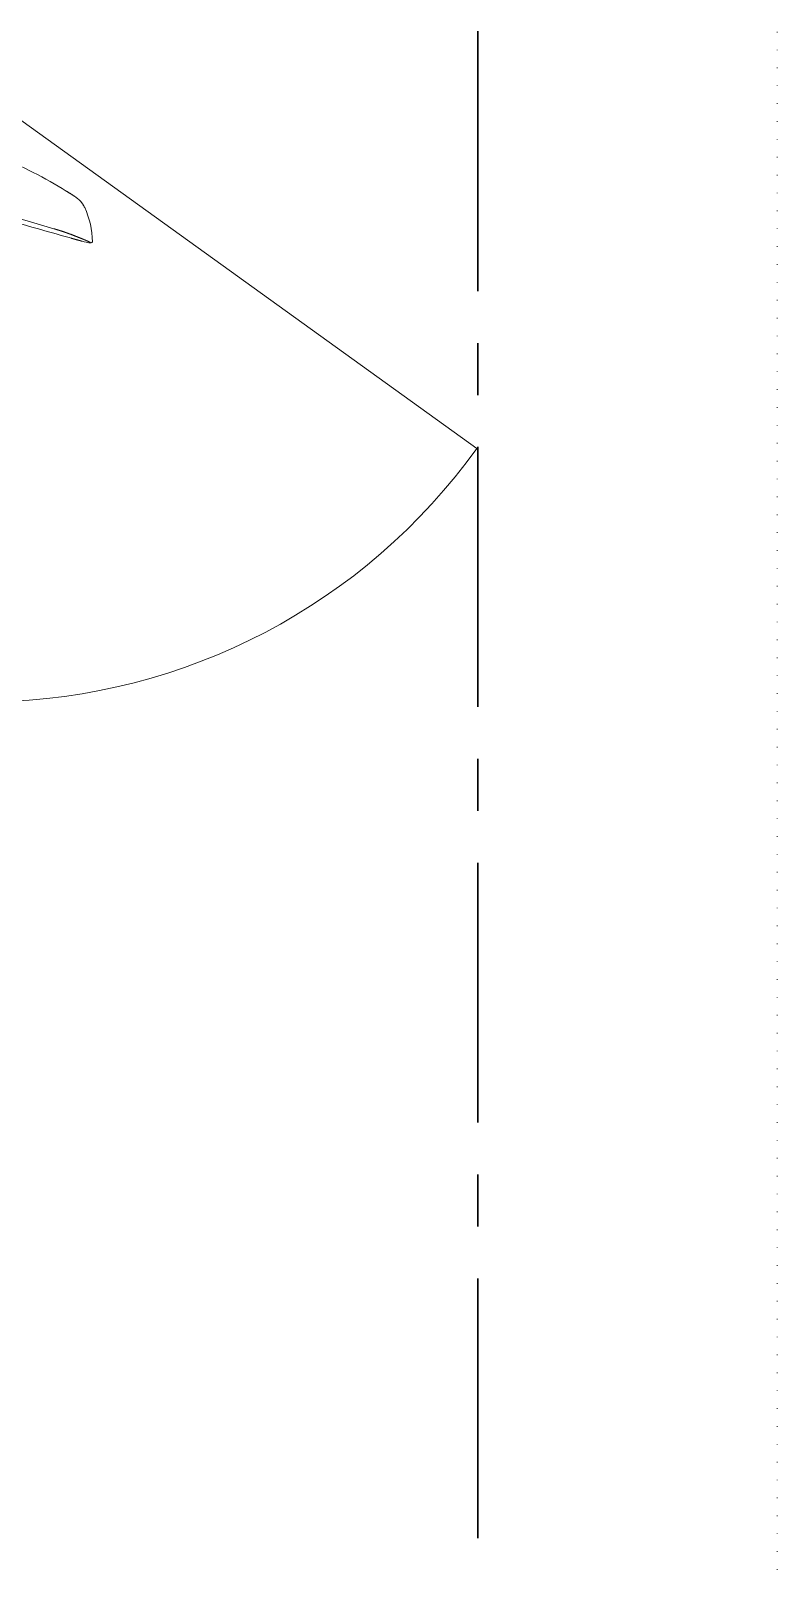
# Model space of a CAD drawing. Extents: x -2365 to 41970, y -230 to 8114.
# Drawn here: x 18346.1 to 18480.8, y 1198 to 1475.2 of the extents above; entities that cross this region are included whole.
import ezdxf

# ---------------------------------------------------------------- set-up
doc = ezdxf.new("R2010")
doc.units = 0
doc.header["$LTSCALE"] = 25
doc.linetypes.add('CENTER', pattern=[2, 1.25, -0.25, 0.25, -0.25])
doc.linetypes.add('DOT2', pattern=[0.125, 0, -0.125])
doc.layers.get('0').update_dxf_attribs({"color": 9, "lineweight": 9})
for name, color, linetype, lineweight in [('04', 9, 'Continuous', 9), ('20', 9, 'DOT2', 9), ('E-KABLO', 7, 'Continuous', 30)]:
    doc.layers.add(name, color=color, linetype=linetype, lineweight=lineweight)

# ---------------------------------------------------------------- blocks, each defined once
blk = doc.blocks.new('p-araba-polo')
blk.add_line((1.2434, -0.7769), (1.8845, -1.6687))
at = {"flags": 128}
blk.add_lwpolyline([(1.5137, -0.9707), (1.5136, -0.9695), (1.5134, -0.9681)], dxfattribs=at)
blk.add_arc((1.2434, -0.7769), 1.0984, 305.7081, 359.024)
for points, degree in [([(1.3581, -0.8058), (1.3759, -0.8479), (1.3959, -0.8891), (1.4202, -0.9276)], 3), ([(1.4882, -0.9052), (1.4785, -0.8731), (1.4689, -0.8405), (1.4597, -0.8079)], 3), ([(1.5054, -0.937), (1.4952, -0.9003), (1.4846, -0.8634), (1.474, -0.8265)], 3), ([(1.4882, -0.9052), (1.4901, -0.9113), (1.4914, -0.9158), (1.4931, -0.9211), (1.495, -0.9267), (1.4964, -0.9304), (1.4978, -0.9343), (1.4991, -0.9376)], 7), ([(1.4882, -0.9052), (1.4882, -0.9052), (1.4882, -0.9052), (1.4882, -0.9052)], 3), ([(1.4882, -0.9052), (1.4882, -0.9052), (1.4882, -0.9052), (1.4882, -0.9052)], 3), ([(1.4496, -0.9605), (1.4386, -0.9555), (1.4345, -0.9495), (1.4302, -0.9441), (1.4257, -0.9363), (1.4202, -0.9276)], 5), ([(1.4202, -0.9276), (1.4202, -0.9277), (1.4203, -0.9277), (1.4203, -0.9278)], 3), ([(1.4203, -0.9278), (1.4203, -0.9278), (1.4202, -0.9277), (1.4202, -0.9277), (1.4202, -0.9277), (1.4202, -0.9276)], 5), ([(1.4295, -0.9406), (1.4295, -0.9407), (1.4296, -0.9408), (1.4297, -0.9409)], 3), ([(1.4296, -0.9409), (1.4296, -0.9408), (1.4295, -0.9407), (1.4295, -0.9406)], 3), ([(1.4991, -0.9376), (1.499, -0.9371), (1.4986, -0.9368), (1.4981, -0.9366)], 3), ([(1.4984, -0.9396), (1.4984, -0.9396), (1.4984, -0.9396), (1.4984, -0.9396), (1.4984, -0.9396), (1.4984, -0.9396)], 5), ([(1.4988, -0.937), (1.4989, -0.9372), (1.499, -0.9374), (1.4991, -0.9376)], 3), ([(1.5119, -0.9689), (1.5104, -0.9659), (1.5088, -0.9621), (1.5069, -0.9576), (1.505, -0.9529), (1.5031, -0.948), (1.5011, -0.9429), (1.4991, -0.9376)], 7), ([(1.5054, -0.9369), (1.5055, -0.937), (1.5053, -0.9371), (1.5048, -0.9369)], 3), ([(1.5108, -0.9561), (1.5101, -0.9537), (1.5094, -0.9511), (1.5087, -0.9484), (1.5079, -0.9456), (1.5071, -0.9428), (1.5063, -0.9399), (1.5054, -0.9369)], 7), ([(1.45, -0.961), (1.4499, -0.9609), (1.4497, -0.9608), (1.4496, -0.9605)], 3), ([(1.4496, -0.9605), (1.4497, -0.9607), (1.4498, -0.9608), (1.4498, -0.9609), (1.4499, -0.9609), (1.45, -0.961)], 5), ([(1.4499, -0.9609), (1.4693, -0.9696), (1.4905, -0.9751), (1.5118, -0.9747)], 3), ([(1.5134, -0.9681), (1.5131, -0.9657), (1.5123, -0.9616), (1.5108, -0.9563)], 3), ([(1.5119, -0.9689), (1.5119, -0.9689), (1.5119, -0.9689), (1.512, -0.9689), (1.512, -0.9689), (1.512, -0.9689)], 5), ([(1.512, -0.9689), (1.512, -0.9689), (1.512, -0.9689), (1.512, -0.9689), (1.5119, -0.9689), (1.5119, -0.9689), (1.5119, -0.9689), (1.5119, -0.9689)], 7), ([(1.5126, -0.9702), (1.5125, -0.97), (1.5124, -0.9698), (1.5123, -0.9697), (1.5122, -0.9695), (1.5121, -0.9693), (1.5121, -0.9691), (1.512, -0.9689)], 7), ([(1.512, -0.9689), (1.5121, -0.9691), (1.5121, -0.9693), (1.5122, -0.9695), (1.5123, -0.9697), (1.5124, -0.9699), (1.5125, -0.97), (1.5126, -0.9702)], 7), ([(1.5126, -0.9702), (1.5129, -0.9708), (1.5132, -0.9712), (1.5134, -0.9714), (1.5136, -0.9714), (1.5137, -0.9712), (1.5137, -0.9707), (1.5136, -0.97)], 7), ([(1.5119, -0.9747), (1.5141, -0.9734), (1.5135, -0.972), (1.5137, -0.9707)], 3)]:
    blk.add_open_spline(points, degree=degree)
for points, knots in [([(1.4494, -0.9597), (1.4494, -0.9597), (1.4494, -0.9597), (1.4494, -0.9597), (1.4494, -0.9597), (1.4494, -0.9597), (1.4494, -0.9597)], [0, 0, 0, 0, 1, 1, 1, 1.000001, 1.000001, 1.000001, 1.000001]), ([(1.4495, -0.9599), (1.4495, -0.9599), (1.4495, -0.9599), (1.4495, -0.9599), (1.4495, -0.9599), (1.4495, -0.9599), (1.4495, -0.9599)], [0, 0, 0, 0, 1, 1, 1, 1.000001, 1.000001, 1.000001, 1.000001]), ([(1.4495, -0.9599), (1.4495, -0.9599), (1.4495, -0.9599), (1.4495, -0.9599), (1.4495, -0.9599), (1.4495, -0.9599), (1.4495, -0.9599)], [0, 0, 0, 0, 1, 1, 1, 1.000001, 1.000001, 1.000001, 1.000001]), ([(1.4495, -0.9602), (1.4495, -0.9602), (1.4495, -0.9602), (1.4495, -0.9602), (1.4495, -0.9602), (1.4495, -0.9602), (1.4495, -0.9602)], [0, 0, 0, 0, 1, 1, 1, 1, 1, 1, 1]), ([(1.4495, -0.9603), (1.4495, -0.9603), (1.4495, -0.9603), (1.4495, -0.9603), (1.4495, -0.9603), (1.4495, -0.9603), (1.4495, -0.9603)], [0, 0, 0, 0, 1, 1, 1, 1, 1, 1, 1]), ([(1.4497, -0.9607), (1.4497, -0.9607), (1.4497, -0.9607), (1.4497, -0.9607), (1.4497, -0.9607), (1.4497, -0.9607), (1.4497, -0.9607)], [0, 0, 0, 0, 1, 1, 1, 1.000001, 1.000001, 1.000001, 1.000001])]:
    blk.add_open_spline(points, degree=3, knots=knots)

msp = doc.modelspace()

# ---------------------------------------------------------------- linework, layer by layer
at = {"layer": '20'}
msp.add_lwpolyline([(18480.84, 394.5), (18480.84, 3110.5)], dxfattribs=at)
at = {"layer": 'E-KABLO', "color": 6, "linetype": 'CENTER', "ltscale": 1.5}
msp.add_line((18426.76, 1700.07), (18426.76, 1105.81), dxfattribs=at)

# ---------------------------------------------------------------- block references
at = {"layer": '04', "xscale": -100, "yscale": 100, "zscale": 100, "rotation": 90}
msp.add_blockref('p-araba-polo', (18259.73, 1588.27), dxfattribs=at)

doc.saveas('drawing.dxf')
